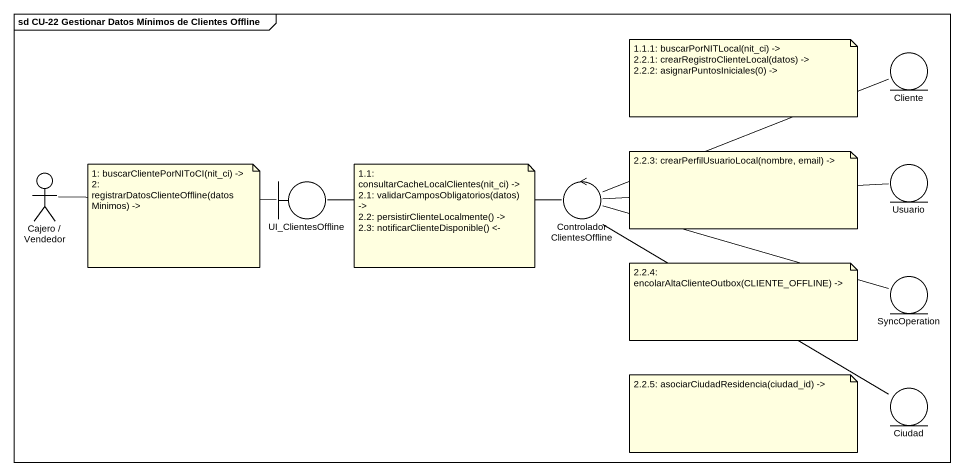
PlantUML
@startuml
mainframe sd CU-22 Gestionar Datos Mínimos de Clientes Offline
entity Cliente
actor "Cajero / Vendedor" as Cajero_Vendedor
entity Usuario
boundary UI_ClientesOffline
control ControladorClientesOffline
entity SyncOperation
entity Ciudad
Cajero_Vendedor -right- UI_ClientesOffline
UI_ClientesOffline -right- ControladorClientesOffline
ControladorClientesOffline -right- Cliente
ControladorClientesOffline -right- Usuario
ControladorClientesOffline -right- SyncOperation
ControladorClientesOffline -- Ciudad
note as N1
  1.1.1: buscarPorNITLocal(nit_ci) ->
  2.2.1: crearRegistroClienteLocal(datos) ->
  2.2.2: asignarPuntosIniciales(0) ->
end note
note as N2
  1: buscarClientePorNIToCI(nit_ci) ->
  2: registrarDatosClienteOffline(datosMinimos) ->
end note
note as N3
  1.1: consultarCacheLocalClientes(nit_ci) ->
  2.1: validarCamposObligatorios(datos) ->
  2.2: persistirClienteLocalmente() ->
  2.3: notificarClienteDisponible() <-
end note
note as N4
  2.2.3: crearPerfilUsuarioLocal(nombre, email) ->
end note
note as N5
  2.2.4: encolarAltaClienteOutbox(CLIENTE_OFFLINE) ->
end note
note as N6
  2.2.5: asociarCiudadResidencia(ciudad_id) ->
end note
@enduml
